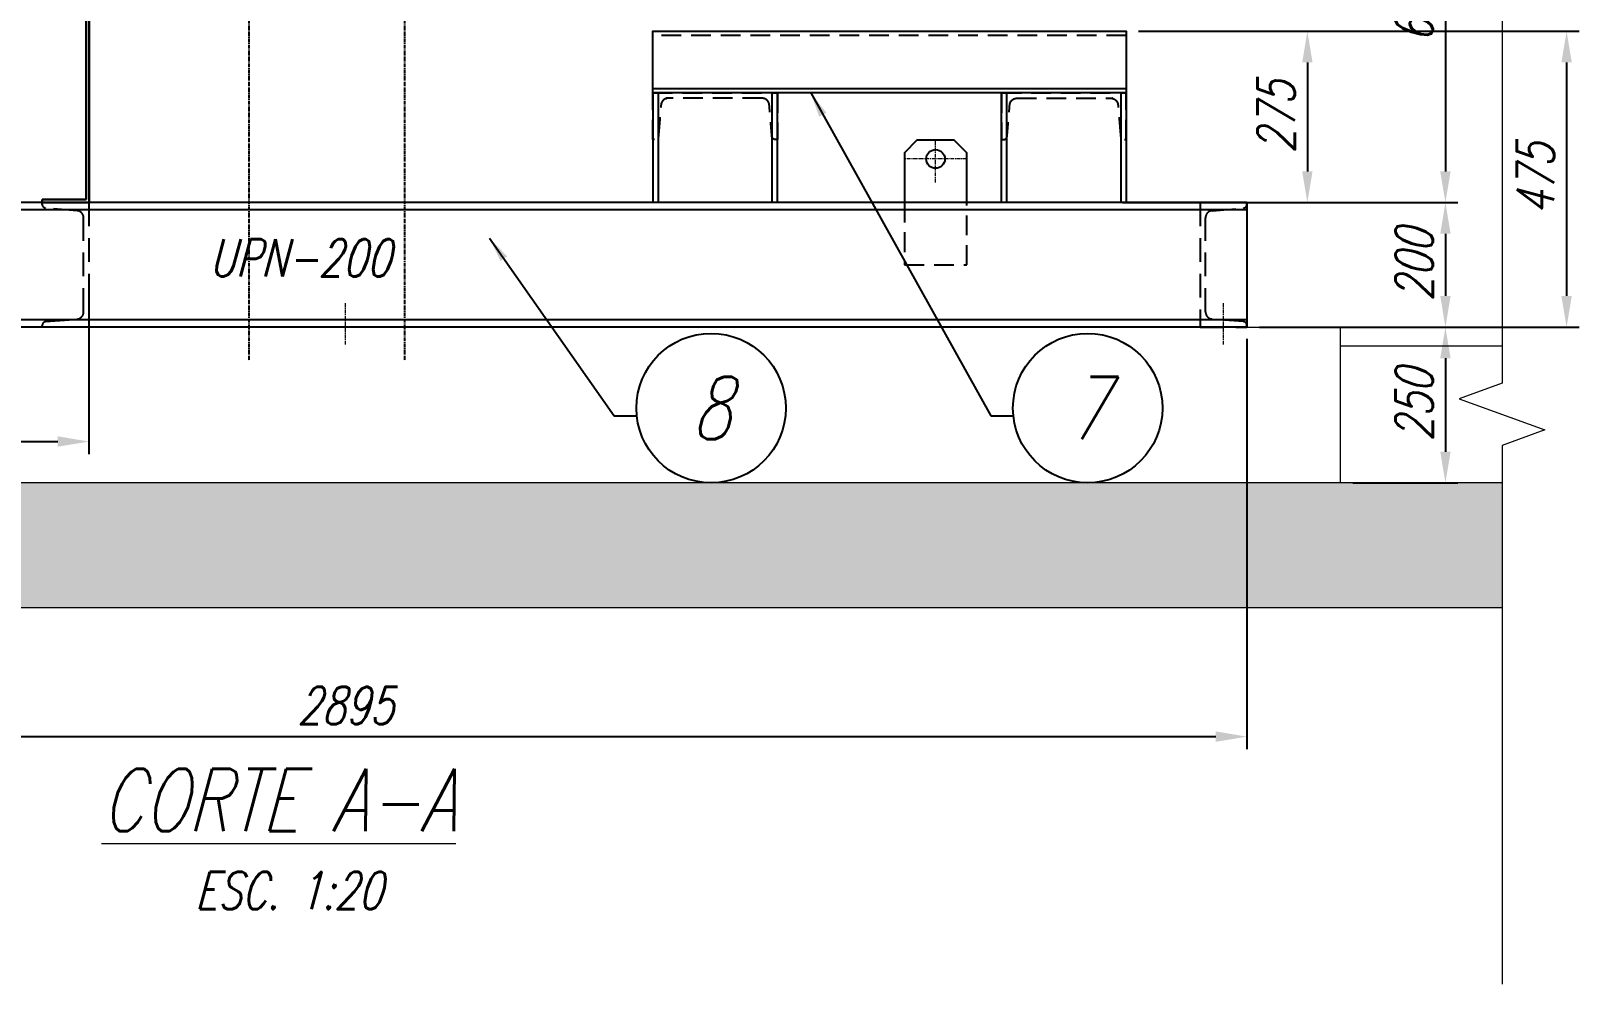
# Model space of a CAD drawing. Header units: millimetres. Extents: x -2122 to 22797, y 3569 to 89276.
# Drawn here: x 114 to 2600, y 85925 to 87455 of the extents above; entities that cross this region are included whole.
import ezdxf
from ezdxf.enums import TextEntityAlignment as Align

# ---------------------------------------------------------------- set-up
doc = ezdxf.new("R2010")
doc.units = ezdxf.units.MM
doc.header["$LTSCALE"] = 20
doc.linetypes.add('CENTER', pattern=[2, 1.25, -0.25, 0.25, -0.25])
doc.linetypes.add('HIDDEN', pattern=[9.525, 6.35, -3.175])
for name, color, linetype, lineweight in [('IA-DIBUJO', 3, 'Continuous', 30), ('IA-TITLE', 6, 'Continuous', 13), ('IA-TRAZ', 8, 'Continuous', 5)]:
    doc.layers.add(name, color=color, linetype=linetype, lineweight=lineweight)
for name, color, linetype in [('IA-DIM', 7, 'Continuous'), ('IA-EJES', 4, 'CENTER'), ('IA-ESTRUCTURAS', 2, 'Continuous'), ('IA-SEGM', 1, 'HIDDEN'), ('IA-TEXT', 2, 'Continuous')]:
    doc.layers.add(name, color=color, linetype=linetype)
doc.styles.add('ING-AMB', font='romans.shx', dxfattribs={"width": 0.75, "oblique": 15})
doc.styles.add('SALVADOR', font='romans.shx', dxfattribs={"width": 0.75, "oblique": 15})
doc.dimstyles.new('ING-AMB 16', dxfattribs={"dimscale": 16, "dimtxt": 3, "dimasz": 2.5, "dimexe": 1, "dimexo": 1, "dimgap": 1, "dimtad": 1, "dimdec": 0, "dimzin": 0, "dimdsep": 46, "dimtxsty": 'ING-AMB', "dimcen": 0.1, "dimclrd": 7, "dimclre": 7, "dimclrt": 2, "dimadec": 0, "dimazin": 0, "dimtfac": 1, "dimtdec": 0, "dimtmove": 0, "dimatfit": 0, "dimfxl": 1.25, "dimtfill": 1, "dimtolj": 1, "dimtzin": 0, "dimarcsym": 1})
doc.dimstyles.new('ING-AMB 20', dxfattribs={"dimscale": 20, "dimtxt": 3, "dimasz": 2.5, "dimexe": 1, "dimexo": 1, "dimgap": 1, "dimtad": 1, "dimdec": 0, "dimzin": 0, "dimdsep": 46, "dimtxsty": 'ING-AMB', "dimcen": 0.1, "dimclrd": 7, "dimclre": 7, "dimclrt": 2, "dimadec": 0, "dimazin": 0, "dimtfac": 1, "dimtdec": 0, "dimtmove": 0, "dimatfit": 0, "dimfxl": 1.25, "dimtolj": 1, "dimtzin": 0, "dimarcsym": 1})

# ---------------------------------------------------------------- blocks, each defined once
blk = doc.blocks.new('*D7')
at = {"layer": 'Defpoints', "color": 0, "transparency": 16777216}
for p in [(-827.9, 86979.6), (2067.1, 86981), (2067.1, 86322.1)]:
    blk.add_point(p, dxfattribs=at)
at = {"layer": 'IA-DIM', "color": 7, "lineweight": -2, "transparency": 16777216}
for p, q in [((-827.9, 86959.6), (-827.9, 86302.1)), ((2067.1, 86961), (2067.1, 86302.1)), ((-777.9, 86322.1), (2017.1, 86322.1))]:
    blk.add_line(p, q, dxfattribs=at)
at = {"layer": 'IA-DIM', "color": 7, "transparency": 16777216}
for points in [[(-777.9, 86330.5), (-777.9, 86313.8), (-827.9, 86322.1)], [(2017.1, 86330.5), (2017.1, 86313.8), (2067.1, 86322.1)]]:
    blk.add_solid(points, dxfattribs=at)
at = {"layer": 'IA-DIM', "color": 2, "transparency": 16777216, "insert": (619.6, 86372.1), "char_height": 60, "attachment_point": 5, "style": 'ING-AMB'}
blk.add_mtext('\\A1;2895', dxfattribs=at)
blk = doc.blocks.new('*D88')
at = {"layer": 'Defpoints', "color": 0, "transparency": 16777216}
for p in [(2280, 87809.6), (2067.1, 87179.6), (2385.9, 87179.6)]:
    blk.add_point(p, dxfattribs=at)
at = {"layer": 'IA-DIM', "color": 7, "lineweight": -2, "transparency": 16777216}
for p, q in [((2300, 87809.6), (2405.9, 87809.6)), ((2385.9, 87759.6), (2385.9, 87229.6)), ((2087.1, 87179.6), (2405.9, 87179.6))]:
    blk.add_line(p, q, dxfattribs=at)
at = {"layer": 'IA-DIM', "color": 7, "transparency": 16777216}
for points in [[(2377.6, 87759.6), (2394.2, 87759.6), (2385.9, 87809.6)], [(2377.6, 87229.6), (2394.2, 87229.6), (2385.9, 87179.6)]]:
    blk.add_solid(points, dxfattribs=at)
at = {"layer": 'IA-DIM', "color": 2, "transparency": 16777216, "insert": (2335.9, 87494.6), "char_height": 60, "attachment_point": 5, "rotation": 90, "style": 'ING-AMB'}
blk.add_mtext('\\A1;630', dxfattribs=at)
blk = doc.blocks.new('*D89')
at = {"layer": 'Defpoints', "color": 0, "transparency": 16777216}
for p in [(2067.1, 87179.6), (2067.1, 86979.6), (2385.9, 86979.6)]:
    blk.add_point(p, dxfattribs=at)
at = {"layer": 'IA-DIM', "color": 7, "lineweight": -2, "transparency": 16777216}
for p, q in [((2087.1, 87179.6), (2405.9, 87179.6)), ((2385.9, 87129.6), (2385.9, 87029.6)), ((2087.1, 86979.6), (2405.9, 86979.6))]:
    blk.add_line(p, q, dxfattribs=at)
at = {"layer": 'IA-DIM', "color": 7, "transparency": 16777216}
for points in [[(2377.6, 87129.6), (2394.2, 87129.6), (2385.9, 87179.6)], [(2377.6, 87029.6), (2394.2, 87029.6), (2385.9, 86979.6)]]:
    blk.add_solid(points, dxfattribs=at)
at = {"layer": 'IA-DIM', "color": 2, "transparency": 16777216, "insert": (2335.9, 87079.6), "char_height": 60, "attachment_point": 5, "rotation": 90, "style": 'ING-AMB'}
blk.add_mtext('\\A1;200', dxfattribs=at)
blk = doc.blocks.new('*D90')
at = {"layer": 'Defpoints', "color": 0, "transparency": 16777216}
for p in [(2067.1, 86979.6), (2217.1, 86729.6), (2385.9, 86729.6)]:
    blk.add_point(p, dxfattribs=at)
at = {"layer": 'IA-DIM', "color": 7, "lineweight": -2, "transparency": 16777216}
for p, q in [((2087.1, 86979.6), (2405.9, 86979.6)), ((2385.9, 86929.6), (2385.9, 86779.6)), ((2237.1, 86729.6), (2405.9, 86729.6))]:
    blk.add_line(p, q, dxfattribs=at)
at = {"layer": 'IA-DIM', "color": 7, "transparency": 16777216}
for points in [[(2377.6, 86929.6), (2394.2, 86929.6), (2385.9, 86979.6)], [(2377.6, 86779.6), (2394.2, 86779.6), (2385.9, 86729.6)]]:
    blk.add_solid(points, dxfattribs=at)
at = {"layer": 'IA-DIM', "color": 2, "transparency": 16777216, "insert": (2335.9, 86854.6), "char_height": 60, "attachment_point": 5, "rotation": 90, "style": 'ING-AMB'}
blk.add_mtext('\\A1;250', dxfattribs=at)
blk = doc.blocks.new('*D91')
at = {"layer": 'Defpoints', "color": 0, "transparency": 16777216}
for p in [(1873.1, 87454.6), (1847.3, 87179.6), (2164.2, 87179.6)]:
    blk.add_point(p, dxfattribs=at)
at = {"layer": 'IA-DIM', "color": 7, "lineweight": -2, "transparency": 16777216}
for p, q in [((1893.1, 87454.6), (2184.2, 87454.6)), ((2164.2, 87404.6), (2164.2, 87229.6)), ((1867.3, 87179.6), (2184.2, 87179.6))]:
    blk.add_line(p, q, dxfattribs=at)
at = {"layer": 'IA-DIM', "color": 7, "transparency": 16777216}
for points in [[(2155.9, 87404.6), (2172.5, 87404.6), (2164.2, 87454.6)], [(2155.9, 87229.6), (2172.5, 87229.6), (2164.2, 87179.6)]]:
    blk.add_solid(points, dxfattribs=at)
at = {"layer": 'IA-DIM', "color": 2, "transparency": 16777216, "insert": (2114.2, 87317.1), "char_height": 60, "attachment_point": 5, "rotation": 90, "style": 'ING-AMB'}
blk.add_mtext('\\A1;275', dxfattribs=at)
blk = doc.blocks.new('*D92')
at = {"layer": 'Defpoints', "color": 0, "transparency": 16777216}
for p in [(-827.9, 87079.6), (207.5, 87079.6), (207.5, 86795.9)]:
    blk.add_point(p, dxfattribs=at)
at = {"layer": 'IA-DIM', "color": 7, "lineweight": -2, "transparency": 16777216}
for p, q in [((-827.9, 87059.6), (-827.9, 86775.9)), ((207.5, 87059.6), (207.5, 86775.9)), ((-777.9, 86795.9), (157.5, 86795.9))]:
    blk.add_line(p, q, dxfattribs=at)
at = {"layer": 'IA-DIM', "color": 7, "transparency": 16777216}
for points in [[(-777.9, 86804.3), (-777.9, 86787.6), (-827.9, 86795.9)], [(157.5, 86804.3), (157.5, 86787.6), (207.5, 86795.9)]]:
    blk.add_solid(points, dxfattribs=at)
at = {"layer": 'IA-DIM', "color": 2, "transparency": 16777216, "insert": (-310.2, 86845.9), "char_height": 60, "attachment_point": 5, "style": 'ING-AMB'}
blk.add_mtext('\\A1;1035', dxfattribs=at)
blk = doc.blocks.new('*D115')
at = {"layer": 'Defpoints', "color": 0, "transparency": 16777216}
for p in [(2111.1, 87454.6), (2067.1, 86979.6), (2580.5, 86979.6)]:
    blk.add_point(p, dxfattribs=at)
at = {"layer": 'IA-DIM', "color": 7, "lineweight": -2, "transparency": 16777216}
for p, q in [((2131.1, 87454.6), (2600.5, 87454.6)), ((2580.5, 87404.6), (2580.5, 87029.6)), ((2087.1, 86979.6), (2600.5, 86979.6))]:
    blk.add_line(p, q, dxfattribs=at)
at = {"layer": 'IA-DIM', "color": 7, "transparency": 16777216}
for points in [[(2572.1, 87404.6), (2588.8, 87404.6), (2580.5, 87454.6)], [(2572.1, 87029.6), (2588.8, 87029.6), (2580.5, 86979.6)]]:
    blk.add_solid(points, dxfattribs=at)
at = {"layer": 'IA-DIM', "color": 2, "transparency": 16777216, "insert": (2530.5, 87217.1), "char_height": 60, "attachment_point": 5, "rotation": 90, "style": 'ING-AMB'}
blk.add_mtext('\\A1;475', dxfattribs=at)
blk = doc.blocks.new('EJE')
blk.add_circle((0, 6), 6)
at = {"style": 'SALVADOR', "oblique": 15, "width": 0.75}
blk.add_attdef('N', text='', height=5, dxfattribs=at).set_placement((0, 6), align=Align.MIDDLE)

msp = doc.modelspace()

# ---------------------------------------------------------------- hatches: boundary and pattern name
at = {"layer": 'IA-TRAZ'}
h = msp.add_hatch(dxfattribs=at)
h.set_pattern_fill('AR-CONC', color=256)
h.set_pattern_definition([(50, (-4453.77, 69524.6), (182.1847, -15.9391), [19.05, -209.55]), (355, (-4453.77, 69524.6), (-35.2434, 191.0568), [15.24, -167.6406]), (100.4514, (-4438.6, 69523.27), (146.9412, 175.1178), [16.19, -178.0902]), (46.1842, (-4453.77, 69575.4), (271.079, -42.0423), [28.575, -314.325]), (96.6356, (-4431.18, 69571.9), (237.404, 247.426), [24.285, -267.1356]), (351.1842, (-4453.77, 69575.4), (237.404, 247.426), [22.86, -251.4597]), (21, (-4428.37, 69562.7), (151.6144, -102.2652), [19.05, -209.55]), (326, (-4428.37, 69562.7), (61.802, 184.188), [15.24, -167.64]), (71.4514, (-4415.74, 69554.17), (213.4164, 81.9228), [16.19, -178.09]), (37.5, (-4453.775, 69524.596), (3.0886, 84.55504), [0, -165.608, 0, -170.18, 0, -168.275]), (7.5, (-4453.775, 69524.6), (66.81966, 100.18057), [0, -97.028, 0, -161.798, 0, -64.135]), (327.5, (-4510.42, 69524.596), (135.5906, -5.72874), [0, -63.5, 0, -198.12, 0, -262.89]), (317.5, (-4535.82, 69524.6), (148.1292, 25.4265), [0, -82.55, 0, -131.572, 0, -186.69])])
h.paths.add_polyline_path([(2476.9, 86729.6), (-288.7, 86729.6), (-288.7, 86529.6), (2476.9, 86529.6)])
h.paths.add_polyline_path([(-288.7, 86729.6), (-1860.8, 86729.6), (-1860.8, 86529.6), (-288.7, 86529.6)])

# ---------------------------------------------------------------- linework, layer by layer
at = {"layer": 'IA-DIBUJO'}
for p, q in [((203, 87602.2), (203, 87184.6)), ((208, 87602.2), (208, 87179.6)), ((132.5, 87179.6), (132.5, 87184.6)), ((132.5, 87184.6), (203, 87184.6)), ((208, 87179.6), (132.5, 87179.6))]:
    msp.add_line(p, q, dxfattribs=at)
at = {"layer": 'IA-EJES', "ltscale": 0.25}
for p, q in [((464.1, 88703.1), (464.1, 86925.4)), ((714.1, 88703.1), (714.1, 86925.4))]:
    msp.add_line(p, q, dxfattribs=at)
at = {"layer": 'IA-EJES', "lineweight": 15, "ltscale": 0.25}
for p, q in [((1567.1, 87211.8, 0), (1567.1, 87279.2, 0)), ((1617.1, 87249.6), (1517.1, 87249.6)), ((619.6, 86951.6), (619.6, 87019.1)), ((2029.6, 86951.6), (2029.6, 87019.1))]:
    msp.add_line(p, q, dxfattribs=at)
at = {"layer": 'IA-ESTRUCTURAS', "extrusion": (2.44929e-16, 1, -1.83697e-16)}
for p, q in [((1113.1, 87355.6), (1113.1, 87179.6)), ((1121.6, 87355.6), (1121.6, 87179.6)), ((1304.6, 87179.6), (1304.6, 87355.6)), ((1313.1, 87179.6), (1313.1, 87355.6))]:
    msp.add_line(p, q, dxfattribs=at)
at = {"layer": 'IA-ESTRUCTURAS', "extrusion": (-2.44929e-16, 1, -1.83697e-16)}
for p, q in [((1673.1, 87179.6), (1673.1, 87355.6)), ((1681.6, 87179.6), (1681.6, 87355.6)), ((1864.6, 87355.6), (1864.6, 87179.6)), ((1873.1, 87355.6), (1873.1, 87179.6))]:
    msp.add_line(p, q, dxfattribs=at)
at = {"layer": 'IA-ESTRUCTURAS', "extrusion": (2.06626e-48, 1, -1.83697e-16)}
for p, q in [((2067.1, 87179.6), (-827.9, 87179.6)), ((2067.1, 87179.6), (2067.1, 86979.6)), ((2067.1, 86991.1), (-827.9, 86991.1)), ((2067.1, 86979.6), (-827.9, 86979.6))]:
    msp.add_line(p, q, dxfattribs=at)
at = {"layer": 'IA-ESTRUCTURAS', "extrusion": (2.06626e-48, -1, -1.83697e-16)}
msp.add_line((2067.1, 87168.1), (-827.9, 87168.1), dxfattribs=at)
at = {"layer": 'IA-ESTRUCTURAS'}
msp.add_lwpolyline([(1873.1, 87355.6), (1113.1, 87355.6), (1113.1, 87454.6), (1873.1, 87454.6)], close=True, dxfattribs=at)
msp.add_lwpolyline([(1873.1, 87362.4), (1113.1, 87362.4)], dxfattribs=at)
at = {"layer": 'IA-ESTRUCTURAS', "color": 2}
msp.add_lwpolyline([(1617.1, 87179.6), (1617.1, 87259.6), (1597.1, 87279.6), (1537.1, 87279.6), (1517.1, 87259.6), (1517.1, 87179.6)], dxfattribs=at)
msp.add_circle((1567.1, 87249.6, 0), 15, dxfattribs=at)
at = {"layer": 'IA-SEGM', "ltscale": 0.25, "extrusion": (2.44929e-16, 1, -1.83697e-16)}
msp.add_line((1313.1, 87355.6), (1113.1, 87355.6), dxfattribs=at)
at = {"layer": 'IA-SEGM', "ltscale": 0.25, "extrusion": (-2.44929e-16, 1, -1.83697e-16)}
msp.add_line((1673.1, 87355.6), (1873.1, 87355.6), dxfattribs=at)
at = {"layer": 'IA-SEGM', "ltscale": 0.25}
msp.add_line((1517.1, 87079.6), (1617.1, 87079.6), dxfattribs=at)
for points in [[(1873.1, 87447.7), (1113.1, 87447.7)], [(1517.1, 87179.6), (1517.1, 87079.6)], [(1617.1, 87079.6), (1617.1, 87179.6)]]:
    msp.add_lwpolyline(points, dxfattribs=at)
at = {"layer": 'IA-SEGM', "ltscale": 0.3}
for points in [[(199, 87004.1), (199, 87155.1, 0.390038), (188.4, 87166.5), (138, 87170.8, -0.390038), (132.5, 87176.7), (132.5, 87179.6), (207.5, 87179.6), (207.5, 86979.6), (132.5, 86979.6), (132.5, 86982.4, -0.390038), (138, 86988.4), (188.4, 86992.6, 0.390038)], [(2000.6, 87004.1), (2000.6, 87155.1, -0.390038), (2011.2, 87166.5), (2061.6, 87170.8, 0.390038), (2067.1, 87176.7), (2067.1, 87179.6), (1992.1, 87179.6), (1992.1, 86979.6), (2067.1, 86979.6), (2067.1, 86982.4, 0.390038), (2061.6, 86988.4), (2011.2, 86992.6, -0.390038)]]:
    msp.add_lwpolyline(points, format="xyb", close=True, dxfattribs=at)
at = {"layer": 'IA-SEGM', "ltscale": 0.25}
for points in [[(1113.1, 87280.6), (1113.1, 87318.1), (1113.1, 87355.6)], [(1113.1, 87355.6), (1213.1, 87355.6), (1313.1, 87355.6)], [(1313.1, 87355.6), (1313.1, 87318.1), (1313.1, 87280.6)], [(1873.1, 87355.6), (1773.1, 87355.6), (1673.1, 87355.6)], [(1673.1, 87355.6), (1673.1, 87318.1), (1673.1, 87280.6)], [(1873.1, 87280.6), (1873.1, 87318.1), (1873.1, 87355.6)], [(1116, 87280.6), (1114.6, 87280.6), (1113.1, 87280.6)], [(1313.1, 87280.6), (1311.7, 87280.6), (1310.3, 87280.6)], [(1673.1, 87280.6), (1674.6, 87280.6), (1676, 87280.6)], [(1870.3, 87280.6), (1871.7, 87280.6), (1873.1, 87280.6)]]:
    msp.add_open_spline(points, degree=2, dxfattribs=at)
for points, weights, knots in [([(1288.6, 87347.1), (1213.1, 87347.1), (1137.6, 87347.1), (1127.1, 87347.1), (1126.2, 87336.5), (1124.1, 87311.3), (1122, 87286.1), (1121.5, 87280.6), (1116, 87280.6)], [1, 1, 1, 0.73591517227, 1, 1, 1, 0.73618993247, 1], [0, 0, 0, 1, 1, 2.487558, 2.487558, 3.487558, 3.487558, 4.974304, 4.974304, 4.974304]), ([(1310.3, 87280.6), (1304.8, 87280.6), (1304.3, 87286.1), (1302.2, 87311.3), (1300.1, 87336.5), (1299.2, 87347.1), (1288.6, 87347.1)], [1, 0.736189932283, 1, 1, 1, 0.73591517227, 1], [9.974304, 9.974304, 9.974304, 11.46105, 11.46105, 12.46105, 12.46105, 13.948608, 13.948608, 13.948608]), ([(1676, 87280.6), (1681.5, 87280.6), (1682, 87286.1), (1684.1, 87311.3), (1686.2, 87336.5), (1687.1, 87347.1), (1697.6, 87347.1)], [1, 0.736189932283, 1, 1, 1, 0.73591517227, 1], [9.974304, 9.974304, 9.974304, 11.46105, 11.46105, 12.46105, 12.46105, 13.948608, 13.948608, 13.948608]), ([(1697.6, 87347.1), (1773.1, 87347.1), (1848.6, 87347.1), (1859.2, 87347.1), (1860.1, 87336.5), (1862.2, 87311.3), (1864.3, 87286.1), (1864.8, 87280.6), (1870.3, 87280.6)], [1, 1, 1, 0.73591517227, 1, 1, 1, 0.73618993247, 1], [0, 0, 0, 1, 1, 2.487558, 2.487558, 3.487558, 3.487558, 4.974304, 4.974304, 4.974304])]:
    msp.add_rational_spline(points, weights, degree=2, knots=knots, dxfattribs=at)
at = {"layer": 'IA-TRAZ', "extrusion": (2.2446e-16, 1, -2.22045e-16)}
for p, q in [((773.4, 86979.6), (423.4, 86979.6)), ((2217.1, 86949.6), (2476.9, 86949.6)), ((2476.9, 86729.6), (-1860.8, 86729.6)), ((-1860.8, 86529.6), (2476.9, 86529.6))]:
    msp.add_line(p, q, dxfattribs=at)
at = {"layer": 'IA-TRAZ'}
msp.add_lwpolyline([(2476.9, 87854.3), (2476.9, 86889.6), (2408.2, 86864.6), (2545.6, 86814.6), (2476.9, 86789.6), (2476.9, 85924.9)], dxfattribs=at)
msp.add_lwpolyline([(-977.9, 86979.6), (2217.1, 86979.6), (2217.1, 86729.6), (-977.9, 86729.6)], close=True, dxfattribs=at)

# ---------------------------------------------------------------- block references
at = {"layer": 'IA-TEXT'}
ref = msp.add_blockref('EJE', (1206.6, 86969.6, 10192.1), dxfattribs=dict(at, xscale=20, yscale=20, zscale=20, rotation=180))
ref.add_attrib('N', '8', dxfattribs={"layer": '0', "height": 100, "style": 'SALVADOR', "oblique": 15, "width": 0.75}).set_placement((1206.6, 86849.6, 10192.1), align=Align.MIDDLE)
ref = msp.add_blockref('EJE', (1811.4, 86969.6, 10192.1), dxfattribs=dict(at, xscale=20, yscale=20, zscale=20, rotation=180))
ref.add_attrib('N', '7', dxfattribs={"layer": '0', "height": 100, "style": 'SALVADOR', "oblique": 15, "width": 0.75}).set_placement((1811.4, 86849.6, 10192.1), align=Align.MIDDLE)

# ---------------------------------------------------------------- texts
at = {"layer": 'IA-DIM', "color": 2, "insert": (377.7, 86045), "char_height": 60, "attachment_point": 7, "style": 'ING-AMB'}
msp.add_mtext('ESC. 1:20', dxfattribs=at)
at = {"layer": 'IA-TEXT', "color": 2, "insert": (400.6, 87060.7), "char_height": 60, "attachment_point": 7, "style": 'ING-AMB'}
msp.add_mtext('UPN-200', dxfattribs=at)
at = {"layer": 'IA-TITLE', "insert": (-712.8, 86270.4), "char_height": 100, "attachment_point": 1, "style": 'ING-AMB'}
msp.add_mtext_dynamic_manual_height_columns('\\pi940.37432;{\\LCORTE A-A}', width=2506.512, gutter_width=250, heights=[0], dxfattribs=at)

# ---------------------------------------------------------------- dimensions: what is measured, and where the dimension line sits
at = {"layer": 'IA-DIM'}
for base, p1, p2, picture, middle in [((2385.9, 87179.6), (2280, 87809.6), (2067.1, 87179.6), '*D88', (2335.9, 87494.6)), ((2164.2, 87179.6), (1873.1, 87454.6), (1847.3, 87179.6), '*D91', (2114.2, 87317.1)), ((2580.5, 86979.6), (2111.1, 87454.6), (2067.1, 86979.6), '*D115', (2530.5, 87217.1)), ((2385.9, 86979.6), (2067.1, 87179.6), (2067.1, 86979.6), '*D89', (2335.9, 87079.6)), ((2385.9, 86729.6), (2067.1, 86979.6), (2217.1, 86729.6), '*D90', (2335.9, 86854.6))]:
    dim = msp.add_linear_dim(base=base, p1=p1, p2=p2, angle=90, dimstyle='ING-AMB 20', override={"dimpost": '\\X'}, dxfattribs=at)
    dim.commit()
    dim.dimension.update_dxf_attribs({"geometry": picture, "text_midpoint": middle})
for base, p1, p2, picture, middle in [((207.5, 86795.9), (-827.9, 87079.6), (207.5, 87079.6), '*D92', (-310.2, 86845.9)), ((2067.1, 86322.1), (-827.9, 86979.6), (2067.1, 86981), '*D7', (619.6, 86372.1))]:
    dim = msp.add_linear_dim(base=base, p1=p1, p2=p2, dimstyle='ING-AMB 20', override={"dimpost": '\\X'}, dxfattribs=at)
    dim.commit()
    dim.dimension.update_dxf_attribs({"geometry": picture, "text_midpoint": middle})

# ---------------------------------------------------------------- leaders
at = {"layer": 'IA-TEXT'}
for points in [[(1366.6, 87355.6, 10192.1), (1655.8, 86837, 10192.1), (1692, 86837, 10192.1)], [(850.9, 87122.2, 10192.1), (1051.1, 86837, 10192.1), (1087.3, 86837, 10192.1)]]:
    msp.add_leader(points, dimstyle='ING-AMB 16', override={"dimgap": 1, "dimtad": 0}, dxfattribs=at)

doc.saveas('drawing.dxf')
